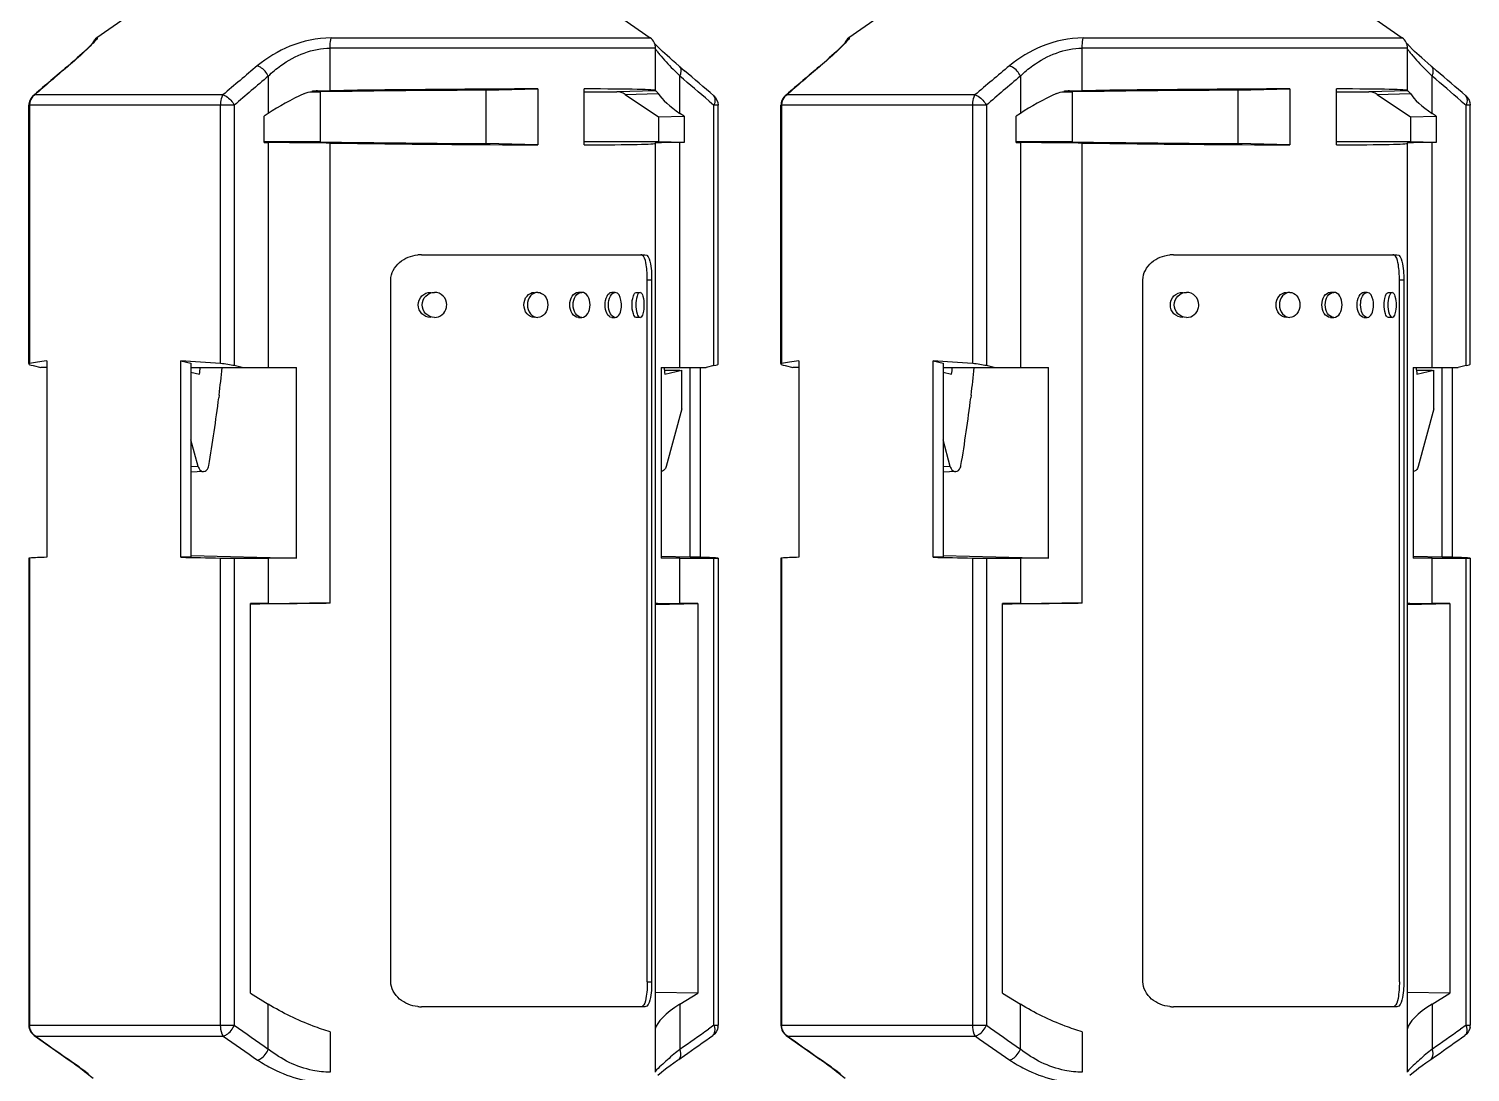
# Model space of a CAD drawing. Header units: millimetres. Extents: x 10297564 to 11610295, y -9287743 to -8409454.
# Drawn here: x 10527865 to 10529019, y -9104071 to -9103235 of the extents above; entities that cross this region are included whole.
import ezdxf

# ---------------------------------------------------------------- set-up
doc = ezdxf.new("R2010")
doc.units = ezdxf.units.MM
doc.header["$LTSCALE"] = 100
doc.layers.add('-0', color=7, linetype='Continuous')

# ---------------------------------------------------------------- blocks, each defined once
blk = doc.blocks.new('인버터 외형도')
at = {"layer": '-0', "linetype": 'Continuous'}
for p, q in [((119359.36, 33751.12), (119416.35, 33711.22)), ((119810.83, 33751.12), (119867.82, 33711.22)), ((119101.21, 33723.15), (119084.17, 33711.22)), ((119552.68, 33723.15), (119535.64, 33711.22)), ((119084.17, 33711.22), (119084.37, 33711.22)), ((119224.75, 33711.22), (119416.35, 33711.22)), ((119535.64, 33711.22), (119535.84, 33711.22)), ((119676.22, 33711.22), (119867.82, 33711.22)), ((119082.4, 33708.95), (119081.73, 33708.17)), ((119419.56, 33705.05), (119224.26, 33705.05)), ((119224.26, 33679.56), (119224.26, 33705.05)), ((119419.56, 33679.67), (119419.56, 33705.05)), ((119422.59, 33704.31), (119420.62, 33706.25)), ((119533.87, 33708.95), (119533.2, 33708.17)), ((119871.03, 33705.05), (119675.73, 33705.05)), ((119675.73, 33679.56), (119675.73, 33705.05)), ((119871.03, 33679.67), (119871.03, 33705.05)), ((119874.06, 33704.31), (119872.09, 33706.25)), ((119066.47, 33694.04), (119067.16, 33694.45)), ((119066.84, 33694.35), (119066.47, 33694.04)), ((119066.55, 33693.93), (119067.16, 33694.45)), ((119434.05, 33694.04), (119437, 33691.54)), ((119517.94, 33694.04), (119518.63, 33694.45)), ((119518.31, 33694.35), (119517.94, 33694.04)), ((119518.02, 33693.93), (119518.63, 33694.45)), ((119885.52, 33694.04), (119888.47, 33691.54)), ((119187.12, 33688.28), (119187.12, 33665.93)), ((119434.24, 33665.93), (119434.24, 33688.28)), ((119638.59, 33688.28), (119638.59, 33665.93)), ((119885.71, 33665.93), (119885.71, 33688.28)), ((119046.69, 33677.12), (119045.96, 33676.49)), ((119045.96, 33676.49), (119046.82, 33676.97)), ((119159.84, 33676.97), (119046.81, 33676.97)), ((119212.25, 33678.87), (119218.24, 33678.87)), ((119216.69, 33679.46), (119217.08, 33679.47)), ((119216.69, 33679.46), (119217.08, 33679.47)), ((119218.24, 33678.87), (119218.24, 33648.78)), ((119317.72, 33679.83), (119348.86, 33680.63)), ((119317.72, 33679.83), (119317.72, 33647.82)), ((119348.86, 33680.63), (119348.86, 33647.02)), ((119376.82, 33647.02), (119376.82, 33680.63)), ((119376.82, 33678.87), (119396.38, 33678.87)), ((119419.57, 33679.47), (119396.38, 33678.87)), ((119401.38, 33677.29), (119421.23, 33677.79)), ((119401.38, 33677.29), (119421.39, 33663.82)), ((119419.35, 33679.56), (119419.3, 33679.53)), ((119419.56, 33679.67), (119419.35, 33679.56)), ((119498.16, 33677.12), (119497.43, 33676.49)), ((119497.43, 33676.49), (119498.29, 33676.97)), ((119611.31, 33676.97), (119498.28, 33676.97)), ((119663.72, 33678.87), (119669.71, 33678.87)), ((119668.16, 33679.46), (119668.55, 33679.47)), ((119668.16, 33679.46), (119668.55, 33679.47)), ((119669.71, 33678.87), (119669.71, 33648.78)), ((119769.19, 33679.83), (119800.33, 33680.63)), ((119769.19, 33679.83), (119769.19, 33647.82)), ((119800.33, 33680.63), (119800.33, 33647.02)), ((119828.29, 33647.02), (119828.29, 33680.63)), ((119828.29, 33678.87), (119847.85, 33678.87)), ((119871.04, 33679.47), (119847.85, 33678.87)), ((119852.85, 33677.29), (119872.7, 33677.79)), ((119852.85, 33677.29), (119872.86, 33663.82)), ((119870.82, 33679.56), (119870.77, 33679.53)), ((119871.03, 33679.67), (119870.82, 33679.56)), ((119166.7, 33670.81), (119043.37, 33670.81)), ((119043.37, 33515.68), (119043.37, 33670.81)), ((119043.77, 33670.81), (119043.77, 33515.68)), ((119158.5, 33515.68), (119158.5, 33670.81)), ((119166.7, 33670.81), (119166.7, 33514.46)), ((119451.79, 33673.29), (119454.66, 33670.81)), ((119457.15, 33670.81), (119454.66, 33670.81)), ((119454.66, 33514.46), (119454.66, 33670.81)), ((119457.15, 33515.45), (119457.15, 33670.81)), ((119618.17, 33670.81), (119494.84, 33670.81)), ((119494.84, 33515.68), (119494.84, 33670.81)), ((119495.24, 33670.81), (119495.24, 33515.68)), ((119609.97, 33515.68), (119609.97, 33670.81)), ((119618.17, 33670.81), (119618.17, 33514.46)), ((119903.26, 33673.29), (119906.13, 33670.81)), ((119908.62, 33670.81), (119906.13, 33670.81)), ((119906.13, 33514.46), (119906.13, 33670.81)), ((119908.62, 33515.45), (119908.62, 33670.81)), ((119187.12, 33665.93), (119184.57, 33664.22)), ((119184.57, 33648.38), (119184.57, 33664.22)), ((119421.39, 33663.82), (119436.79, 33664.22)), ((119421.39, 33663.82), (119421.39, 33648.78)), ((119436.79, 33664.22), (119434.24, 33665.93)), ((119436.79, 33664.22), (119436.79, 33648.38)), ((119638.59, 33665.93), (119636.04, 33664.22)), ((119636.04, 33648.38), (119636.04, 33664.22)), ((119872.86, 33663.82), (119888.26, 33664.22)), ((119872.86, 33663.82), (119872.86, 33648.78)), ((119888.26, 33664.22), (119885.71, 33665.93)), ((119888.26, 33664.22), (119888.26, 33648.38)), ((119218.24, 33648.78), (119184.57, 33648.78)), ((119184.57, 33648.38), (119187.12, 33648.38)), ((119187.12, 33648.38), (119187.12, 33513.33)), ((119224.26, 33371.97), (119224.26, 33648.09)), ((119348.86, 33647.02), (119317.72, 33647.82)), ((119421.39, 33648.78), (119376.82, 33648.78)), ((119419.3, 33648.12), (119419.35, 33648.09)), ((119419.35, 33648.09), (119419.56, 33647.98)), ((119419.56, 33090.29), (119419.56, 33647.98)), ((119436.79, 33648.38), (119421.39, 33648.78)), ((119436.79, 33648.38), (119434.24, 33648.38)), ((119434.24, 33513.33), (119434.24, 33648.38)), ((119669.71, 33648.78), (119636.04, 33648.78)), ((119636.04, 33648.38), (119638.59, 33648.38)), ((119638.59, 33648.38), (119638.59, 33513.33)), ((119675.73, 33371.97), (119675.73, 33648.09)), ((119800.33, 33647.02), (119769.19, 33647.82)), ((119872.86, 33648.78), (119828.29, 33648.78)), ((119870.77, 33648.12), (119870.82, 33648.09)), ((119870.82, 33648.09), (119871.03, 33647.98)), ((119871.03, 33090.29), (119871.03, 33647.98)), ((119888.26, 33648.38), (119872.86, 33648.78)), ((119888.26, 33648.38), (119885.71, 33648.38)), ((119885.71, 33513.33), (119885.71, 33648.38)), ((119278.99, 33581.06), (119413.19, 33581.06)), ((119730.46, 33581.06), (119864.66, 33581.06)), ((119260.66, 33144.63), (119260.66, 33566.01)), ((119414.64, 33566.01), (119417.23, 33566.01)), ((119414.64, 33144.63), (119414.64, 33566.01)), ((119417.23, 33566.01), (119417.23, 33144.63)), ((119712.13, 33144.63), (119712.13, 33566.01)), ((119866.11, 33566.01), (119868.7, 33566.01)), ((119866.11, 33144.63), (119866.11, 33566.01)), ((119868.7, 33566.01), (119868.7, 33144.63)), ((119375.3, 33558.48), (119373.28, 33558.48)), ((119395.38, 33558.48), (119393.27, 33558.48)), ((119408.03, 33558.48), (119410.34, 33558.48)), ((119826.77, 33558.48), (119824.75, 33558.48)), ((119846.85, 33558.48), (119844.74, 33558.48)), ((119859.5, 33558.48), (119861.81, 33558.48)), ((119373.28, 33543.43), (119375.3, 33543.43)), ((119393.27, 33543.43), (119395.38, 33543.43)), ((119410.34, 33543.43), (119408.03, 33543.43)), ((119824.75, 33543.43), (119826.77, 33543.43)), ((119844.74, 33543.43), (119846.85, 33543.43)), ((119861.81, 33543.43), (119859.5, 33543.43)), ((119043.77, 33515.68), (119043.37, 33515.45)), ((119045.86, 33514.46), (119050.61, 33513.33)), ((119054.11, 33513.33), (119050.61, 33513.33)), ((119054.11, 33517.28), (119054.11, 33399.42)), ((119134.67, 33517.28), (119140.68, 33515.86)), ((119134.67, 33399.42), (119134.67, 33517.28)), ((119140.68, 33515.86), (119140.68, 33399.42)), ((119140.68, 33513.34), (119203.97, 33513.33)), ((119171.44, 33513.33), (119166.7, 33514.46)), ((119203.97, 33398.82), (119203.97, 33513.33)), ((119422.95, 33513.33), (119449.91, 33513.33)), ((119422.95, 33513.33), (119422.95, 33398.82)), ((119424.88, 33511.7), (119434.24, 33511.7)), ((119425.17, 33509.28), (119435.36, 33511.7)), ((119435.36, 33488.53), (119435.36, 33511.7)), ((119440.4, 33399.42), (119440.4, 33513.33)), ((119446.41, 33513.33), (119446.41, 33399.42)), ((119454.66, 33514.46), (119449.91, 33513.33)), ((119495.24, 33515.68), (119494.84, 33515.45)), ((119497.33, 33514.46), (119502.08, 33513.33)), ((119505.58, 33513.33), (119502.08, 33513.33)), ((119505.58, 33517.28), (119505.58, 33399.42)), ((119586.14, 33517.28), (119592.15, 33515.86)), ((119586.14, 33399.42), (119586.14, 33517.28)), ((119592.15, 33515.86), (119592.15, 33399.42)), ((119592.15, 33513.34), (119655.44, 33513.33)), ((119622.91, 33513.33), (119618.17, 33514.46)), ((119655.44, 33398.82), (119655.44, 33513.33)), ((119874.42, 33513.33), (119901.38, 33513.33)), ((119874.42, 33513.33), (119874.42, 33398.82)), ((119876.35, 33511.7), (119885.71, 33511.7)), ((119876.64, 33509.28), (119886.83, 33511.7)), ((119886.83, 33488.53), (119886.83, 33511.7)), ((119891.87, 33399.42), (119891.87, 33513.33)), ((119897.88, 33513.33), (119897.88, 33399.42)), ((119906.13, 33514.46), (119901.38, 33513.33)), ((119140.68, 33510.5), (119145.84, 33509.28)), ((119592.15, 33510.5), (119597.31, 33509.28)), ((119157.54, 33496.73), (119157.36, 33495.22)), ((119609.01, 33496.73), (119608.83, 33495.22)), ((119435.36, 33488.53), (119425.99, 33453.87)), ((119886.83, 33488.53), (119877.46, 33453.87)), ((119145.02, 33453.87), (119140.68, 33469.92)), ((119596.49, 33453.87), (119592.15, 33469.92)), ((119145.02, 33453.87), (119140.68, 33453.67)), ((119148.29, 33450.9), (119140.68, 33450.55)), ((119596.49, 33453.87), (119592.15, 33453.67)), ((119599.76, 33450.9), (119592.15, 33450.55)), ((119043.77, 33398.97), (119043.37, 33398.93)), ((119043.37, 33398.93), (119043.37, 33118.53)), ((119043.77, 33398.97), (119043.77, 33118.53)), ((119140.68, 33399.42), (119134.67, 33399.42)), ((119140.7, 33400.44), (119203.97, 33398.82)), ((119158.5, 33118.53), (119158.5, 33398.97)), ((119166.7, 33398.89), (119187.12, 33398.89)), ((119166.7, 33398.89), (119166.7, 33118.53)), ((119187.12, 33398.89), (119187.12, 33371.68)), ((119440.4, 33399.42), (119422.98, 33399.87)), ((119434.24, 33398.89), (119454.66, 33398.89)), ((119434.24, 33371.68), (119434.24, 33398.89)), ((119446.41, 33399.42), (119440.4, 33399.42)), ((119454.66, 33118.53), (119454.66, 33398.89)), ((119457.15, 33398.93), (119456.75, 33398.97)), ((119457.15, 33398.93), (119457.15, 33118.53)), ((119495.24, 33398.97), (119494.84, 33398.93)), ((119494.84, 33398.93), (119494.84, 33118.53)), ((119495.24, 33398.97), (119495.24, 33118.53)), ((119592.15, 33399.42), (119586.14, 33399.42)), ((119592.17, 33400.44), (119655.44, 33398.82)), ((119609.97, 33118.53), (119609.97, 33398.97)), ((119618.17, 33398.89), (119638.59, 33398.89)), ((119618.17, 33398.89), (119618.17, 33118.53)), ((119638.59, 33398.89), (119638.59, 33371.68)), ((119891.87, 33399.42), (119874.45, 33399.87)), ((119885.71, 33398.89), (119906.13, 33398.89)), ((119885.71, 33371.68), (119885.71, 33398.89)), ((119897.88, 33399.42), (119891.87, 33399.42)), ((119906.13, 33118.53), (119906.13, 33398.89)), ((119908.62, 33398.93), (119908.21, 33398.97)), ((119908.62, 33398.93), (119908.62, 33118.53)), ((119187.12, 33371.68), (119176.47, 33371.68)), ((119176.47, 33137.78), (119176.47, 33371.68)), ((119419.56, 33371.03), (119444.89, 33371.68)), ((119444.89, 33371.68), (119434.24, 33371.68)), ((119444.89, 33371.68), (119444.89, 33137.78)), ((119638.59, 33371.68), (119627.94, 33371.68)), ((119627.94, 33137.78), (119627.94, 33371.68)), ((119871.03, 33371.03), (119896.35, 33371.68)), ((119896.35, 33371.68), (119885.71, 33371.68)), ((119896.35, 33371.68), (119896.35, 33137.78)), ((119414.64, 33144.63), (119417.23, 33144.63)), ((119176.47, 33137.78), (119187.12, 33131.1)), ((119187.12, 33104.12), (119187.12, 33131.1)), ((119444.89, 33137.78), (119419.56, 33138.19)), ((119434.24, 33131.1), (119444.89, 33137.78)), ((119434.24, 33131.1), (119434.24, 33104.12)), ((119627.94, 33137.78), (119638.59, 33131.1)), ((119638.59, 33104.12), (119638.59, 33131.1)), ((119896.35, 33137.78), (119871.03, 33138.19)), ((119885.71, 33131.1), (119896.35, 33137.78)), ((119885.71, 33131.1), (119885.71, 33104.12)), ((119413.19, 33129.59), (119278.99, 33129.59)), ((119864.66, 33129.59), (119730.46, 33129.59)), ((119043.37, 33118.53), (119166.7, 33118.53)), ((119224.26, 33114.45), (119224.26, 33090.29)), ((119454.66, 33118.53), (119451.33, 33116.15)), ((119454.66, 33118.53), (119457.15, 33118.53)), ((119494.84, 33118.53), (119618.17, 33118.53)), ((119675.73, 33114.45), (119675.73, 33090.29)), ((119906.13, 33118.53), (119902.8, 33116.15)), ((119906.13, 33118.53), (119908.62, 33118.53)), ((119046.52, 33112.41), (119047.34, 33112.01)), ((119047.34, 33112.01), (119160.08, 33112.01)), ((119497.99, 33112.41), (119498.81, 33112.01)), ((119498.81, 33112.01), (119611.55, 33112.01)), ((119067.02, 33097.94), (119067.69, 33097.6)), ((119067.02, 33097.94), (119067.63, 33097.51)), ((119067.69, 33097.6), (119067.08, 33098.02)), ((119067.63, 33097.51), (119069.72, 33096.04)), ((119433.5, 33097.94), (119436.9, 33100.31)), ((119518.49, 33097.94), (119519.16, 33097.6)), ((119518.49, 33097.94), (119519.1, 33097.51)), ((119519.16, 33097.6), (119518.55, 33098.02)), ((119519.1, 33097.51), (119521.19, 33096.04)), ((119884.97, 33097.94), (119888.37, 33100.31)), ((119420.94, 33088.58), (119423.08, 33090.29)), ((119872.41, 33088.58), (119874.55, 33090.29))]:
    blk.add_line(p, q, dxfattribs=at)
for points in [[(119081.73, 33708.17), (119081.35, 33707.75), (119080.69, 33707.06), (119079.9, 33706.25), (119078.98, 33705.33), (119077.92, 33704.31), (119076.74, 33703.17), (119075.43, 33701.94), (119073.98, 33700.61), (119072.4, 33699.19), (119070.69, 33697.67)], [(119420.62, 33706.25), (119419.83, 33707.06), (119419.17, 33707.75), (119418.79, 33708.17)], [(119434.05, 33694.04), (119433.68, 33694.35), (119431.69, 33696.05), (119429.83, 33697.67), (119428.12, 33699.19), (119426.54, 33700.61), (119425.09, 33701.94), (119423.78, 33703.17), (119422.59, 33704.31)], [(119533.2, 33708.17), (119532.82, 33707.75), (119532.16, 33707.06), (119531.37, 33706.25), (119530.45, 33705.33), (119529.39, 33704.31), (119528.21, 33703.17), (119526.9, 33701.94), (119525.45, 33700.61), (119523.87, 33699.19), (119522.16, 33697.67)], [(119872.09, 33706.25), (119871.3, 33707.06), (119870.64, 33707.75), (119870.26, 33708.17)], [(119885.52, 33694.04), (119885.15, 33694.35), (119883.16, 33696.05), (119881.3, 33697.67), (119879.59, 33699.19), (119878.01, 33700.61), (119876.56, 33701.94), (119875.25, 33703.17), (119874.06, 33704.31)], [(119070.69, 33697.67), (119068.83, 33696.06), (119066.84, 33694.35)], [(119522.16, 33697.67), (119520.3, 33696.06), (119518.31, 33694.35)], [(119046.52, 33112.4), (119053.31, 33107.57), (119061.28, 33101.95), (119067.02, 33097.94)], [(119497.99, 33112.4), (119504.78, 33107.57), (119512.75, 33101.95), (119518.49, 33097.94)], [(119069.72, 33096.04), (119071.75, 33094.57), (119073.61, 33093.21), (119075.3, 33091.94), (119076.81, 33090.78), (119078.17, 33089.72), (119079.35, 33088.77), (119080.37, 33087.93), (119081.22, 33087.21), (119081.91, 33086.61)], [(119423.08, 33090.29), (119424.64, 33091.5), (119426.41, 33092.83), (119428.36, 33094.28), (119430.51, 33095.83), (119432.85, 33097.49), (119433.5, 33097.94)], [(119521.19, 33096.04), (119523.22, 33094.57), (119525.08, 33093.21), (119526.77, 33091.94), (119528.28, 33090.78), (119529.64, 33089.72), (119530.82, 33088.77), (119531.84, 33087.93), (119532.69, 33087.21), (119533.38, 33086.61)], [(119874.55, 33090.29), (119876.11, 33091.5), (119877.87, 33092.83), (119879.83, 33094.28), (119881.98, 33095.83), (119884.32, 33097.49), (119884.97, 33097.94)]]:
    blk.add_lwpolyline(points, dxfattribs=at)
for centre, radius, start, end in [((119088.48, 33705.05), 7.52, 124.99998, 155.19379), ((119412.04, 33705.05), 7.52, 0, 55.00002), ((119539.95, 33705.05), 7.52, 124.99998, 155.19379), ((119863.51, 33705.05), 7.52, 0, 55.00002), ((118981.49, 33804.97), 139.56, 314.38536, 314.98751), ((119088.72, 33705.01), 7.57, 143.37904, 150.20189), ((119432.96, 33804.97), 139.56, 314.38536, 314.98751), ((119540.19, 33705.01), 7.57, 143.37904, 150.20189), ((120382.89, 32134.8), 2040.63, 130.17362, 130.9044), ((120379.45, 32146.02), 2029.71, 130.30385, 131.03855), ((120384.36, 32250.42), 1880.03, 129.81721, 130.64186), ((120834.36, 32134.8), 2040.63, 130.17362, 130.9044), ((120830.92, 32146.02), 2029.71, 130.30385, 131.03855), ((120835.83, 32250.42), 1880.03, 129.81721, 130.64186), ((120491.87, 32142.83), 2022.57, 130.17284, 130.93431), ((119619.94, 33877.03), 264.78, 224.521, 225.46449), ((118124.02, 32136.44), 2030.98, 49.17457, 49.8258), ((118114, 32130.62), 2046.17, 49.06858, 49.71609), ((120943.34, 32142.83), 2022.57, 130.17284, 130.93431), ((120071.41, 33877.03), 264.78, 224.521, 225.46449), ((118575.49, 32136.44), 2030.98, 49.17457, 49.8258), ((118565.47, 32130.62), 2046.17, 49.06858, 49.71609), ((119050.92, 33670.78), 7.56, 137.94013, 145.80278), ((119050.89, 33670.81), 7.52, 130.95274, 137.95974), ((119217.01, 33657.83), 21.63, 97.72896, 100.14557), ((119217.16, 33656.79), 22.67, 95.9316, 97.73291), ((119217.32, 33655.03), 24.44, 91.48613, 95.89759), ((119502.39, 33670.78), 7.56, 137.94013, 145.80278), ((119502.36, 33670.81), 7.52, 130.95274, 137.95974), ((119668.48, 33657.83), 21.63, 97.72896, 100.14557), ((119668.62, 33656.79), 22.67, 95.9316, 97.73291), ((119668.79, 33655.03), 24.44, 91.48613, 95.89759), ((119051.78, 33670.8), 8.01, 162.75148, 179.91301), ((119050.88, 33670.82), 7.51, 145.83108, 154.64586), ((119503.25, 33670.8), 8.01, 162.75148, 179.91301), ((119502.35, 33670.82), 7.51, 145.83108, 154.64586), ((119278.99, 33560.36), 20.69, 90.01779, 96.05428), ((119730.46, 33560.36), 20.69, 90.01779, 96.05428), ((119286.54, 33550.96), 7.67, 348.41367, 359.96048), ((119738.01, 33550.96), 7.67, 348.41367, 359.96048), ((118748.77, 33558.09), 400.07, 352.99153, 353.5765), ((118168.64, 33617.5), 996.25, 353.03694, 353.99645), ((119822.52, 33558.13), 400.34, 186.42391, 187.0086), ((119200.24, 33558.09), 400.07, 352.99153, 353.5765), ((118620.11, 33617.5), 996.25, 353.03694, 353.99645), ((120273.99, 33558.13), 400.34, 186.42391, 187.0086), ((118177.66, 33616.35), 987.16, 350.55953, 352.95185), ((118629.13, 33616.35), 987.16, 350.55953, 352.95185), ((119278.99, 33150.31), 20.72, 263.99437, 269.98436), ((119730.46, 33150.31), 20.72, 263.99437, 269.98436), ((119050.9, 33118.53), 7.54, 179.98566, 210.12935), ((119051.56, 33118.49), 7.78, 198.20092, 208.3383), ((120314.01, 34722.94), 1972.43, 234.43165, 235.15773), ((118298.01, 34736.21), 1988.65, 304.8449, 305.44729), ((119449.61, 33118.53), 7.54, 350.95274, 0.01408), ((119502.37, 33118.53), 7.54, 179.98566, 210.12935), ((119503.03, 33118.49), 7.78, 198.20092, 208.3383), ((120765.48, 34722.94), 1972.43, 234.43165, 235.15773), ((118749.48, 34736.21), 1988.65, 304.8449, 305.44729), ((119901.08, 33118.53), 7.54, 350.95274, 0.01408), ((120201.89, 34721.43), 1980.72, 234.3454, 235.04535), ((120226.58, 34616.75), 1844.36, 234.67238, 235.45406), ((118298.24, 34728.78), 1987.08, 304.96192, 305.56598), ((120653.36, 34721.43), 1980.72, 234.3454, 235.04535), ((120678.05, 34616.75), 1844.36, 234.67238, 235.45406), ((118749.71, 34728.78), 1987.08, 304.96192, 305.56598), ((119584.64, 32918.73), 238.72, 129.05184, 130.19686), ((120036.1, 32918.73), 238.72, 129.05184, 130.19686)]:
    blk.add_arc(centre, radius, start, end, dxfattribs=at)
for centre, major_axis, ratio, start_param, end_param in [((119217.33, 33667.11), (44.85, 19.08), 0.270365, 1.644981, 2.189344), ((119217.33, 33680.06), (45.15, 0.53), 0.01297, -1.576436, -1.416778), ((119250.26, 33677.69), (124.15, 1.45), 0.01297, 0.996205, 1.831472), ((119250.26, 33677.69), (169.3, 1.98), 0.01297, 0.948948, 1.724815), ((119250.26, 33677.69), (169.3, 1.98), 0.01297, -0.000152, 0.726266), ((119396.37, 33663.82), (0.01, 15.05), 0.743145, -0.463211, 0.000376), ((119464.45, 33680.06), (45.15, 0.53), 0.01297, -3.042097, -3.031536), ((119464.45, 33667.11), (44.81, -17.82), 0.310322, -2.725388, -2.181025), ((119668.8, 33667.11), (44.85, 19.08), 0.270365, 1.644981, 2.189344), ((119668.8, 33680.06), (45.15, 0.53), 0.01297, -1.576436, -1.416778), ((119701.73, 33677.69), (124.15, 1.45), 0.01297, 0.996205, 1.831472), ((119701.73, 33677.69), (169.3, 1.98), 0.01297, 0.948948, 1.724815), ((119701.73, 33677.69), (169.3, 1.98), 0.01297, -0.000152, 0.726266), ((119847.84, 33663.82), (0.01, 15.05), 0.743145, -0.463211, 0.000376), ((119915.92, 33680.06), (45.15, 0.53), 0.01297, -3.042097, -3.031536), ((119915.92, 33667.11), (44.81, -17.82), 0.310322, -2.725388, -2.181025), ((119217.33, 33647.59), (45.15, -0.53), 0.01297, 1.416778, 2.303986), ((119250.26, 33649.96), (124.15, -1.45), 0.01297, -1.831472, -0.996205), ((119250.26, 33649.96), (169.3, -1.98), 0.01297, -1.724815, -0.948948), ((119250.26, 33649.96), (169.3, -1.98), 0.01297, -0.726266, 0.000152), ((119464.45, 33647.59), (45.15, -0.53), 0.01297, 8.587171, 9.42493), ((119668.8, 33647.59), (45.15, -0.53), 0.01297, 1.416778, 2.303986), ((119701.73, 33649.96), (124.15, -1.45), 0.01297, -1.831472, -0.996205), ((119701.73, 33649.96), (169.3, -1.98), 0.01297, -1.724815, -0.948948), ((119701.73, 33649.96), (169.3, -1.98), 0.01297, -0.726266, 0.000152), ((119915.92, 33647.59), (45.15, -0.53), 0.01297, 8.587171, 9.42493), ((119050.89, 33514.46), (7.52, -1), 0.115967, 3.156999, 3.994756), ((119250.26, 33480.3), (218.18, -28.99), 0.115967, 2.703446, 2.827696), ((119250.26, 33480.3), (218.18, -28.99), 0.115967, 2.020223, 2.144473), ((119161.66, 33514.46), (7.52, -1), 0.115967, 0.853164, 2.020223), ((119449.62, 33514.46), (7.52, 1), 0.115967, -0.853164, -0.015407), ((119502.36, 33514.46), (7.52, -1), 0.115967, 3.156999, 3.994756), ((119701.73, 33480.3), (218.18, -28.99), 0.115967, 2.703446, 2.827696), ((119701.73, 33480.3), (218.18, -28.99), 0.115967, 2.020223, 2.144473), ((119613.13, 33514.46), (7.52, -1), 0.115967, 0.853164, 2.020223), ((119901.09, 33514.46), (7.52, 1), 0.115967, -0.853164, -0.015407), ((119250.26, 33400.47), (218.21, 2.55), 0.01297, 2.687889, 2.812139), ((119250.26, 33400.47), (218.21, -2.55), 0.01297, -2.128916, -2.004666), ((119161.66, 33399.02), (7.52, -0.09), 0.01297, -2.004666, -0.837607), ((119217.33, 33398.1), (45.15, -0.53), 0.01297, 1.871369, 2.303986), ((119464.45, 33398.1), (45.15, -0.53), 0.01297, 2.303986, 2.736603), ((119250.26, 33400.47), (218.21, -2.55), 0.01297, 0.329453, 0.453703), ((119449.62, 33399.02), (7.52, -0.09), 0.01297, -0.837607, 0.000151), ((119701.73, 33400.47), (218.21, 2.55), 0.01297, 2.687889, 2.812139), ((119701.73, 33400.47), (218.21, -2.55), 0.01297, -2.128916, -2.004666), ((119613.13, 33399.02), (7.52, -0.09), 0.01297, -2.004666, -0.837607), ((119668.8, 33398.1), (45.15, -0.53), 0.01297, 1.871369, 2.303986), ((119915.92, 33398.1), (45.15, -0.53), 0.01297, 2.303986, 2.736603), ((119701.73, 33400.47), (218.21, -2.55), 0.01297, 0.329453, 0.453703), ((119901.09, 33399.02), (7.52, -0.09), 0.01297, -0.837607, 0.000151), ((119250.26, 33370.11), (169.3, 1.98), 0.01297, 1.724815, 2.022101), ((119217.33, 33372.47), (45.15, 0.53), 0.01297, -2.303986, -1.416778), ((119464.45, 33372.47), (45.15, 0.53), 0.01297, -3.074724, -2.303986), ((119701.73, 33370.11), (169.3, 1.98), 0.01297, 1.724815, 2.022101), ((119668.8, 33372.47), (45.15, 0.53), 0.01297, -2.303986, -1.416778), ((119915.92, 33372.47), (45.15, 0.53), 0.01297, -3.074724, -2.303986), ((119464.45, 33130.23), (44.89, 16.55), 0.290595, 2.197128, 2.964601), ((119915.92, 33130.23), (44.89, 16.55), 0.290595, 2.197128, 2.964601)]:
    blk.add_ellipse(centre, major_axis=major_axis, ratio=ratio, start_param=start_param, end_param=end_param, dxfattribs=at)
for points, knots in [([(119084.37, 33711.22), (119084.48, 33711.21), (119084.09, 33710.4), (119082.93, 33709.31), (119081.33, 33707.45), (119080.15, 33706.27)], [0, 0, 0, 0, 0.052363, 0.238674, 1, 1, 1, 1]), ([(119224.75, 33711.22), (119216.38, 33711.2), (119200.24, 33707.77), (119186.46, 33699.2), (119180.5, 33694.45)], [0, 0, 0, 0, 0.5235, 1, 1, 1, 1]), ([(119224.26, 33705.05), (119224.26, 33705.62), (119224.31, 33707.68), (119224.43, 33709.76), (119224.75, 33711.22)], [0, 0, 0, 0, 0.276224, 1, 1, 1, 1]), ([(119535.84, 33711.22), (119535.95, 33711.21), (119535.56, 33710.4), (119534.4, 33709.31), (119532.8, 33707.45), (119531.62, 33706.27)], [0, 0, 0, 0, 0.052363, 0.238674, 1, 1, 1, 1]), ([(119676.22, 33711.22), (119667.85, 33711.2), (119651.71, 33707.77), (119637.93, 33699.2), (119631.97, 33694.45)], [0, 0, 0, 0, 0.5235, 1, 1, 1, 1]), ([(119675.73, 33705.05), (119675.73, 33705.62), (119675.77, 33707.68), (119675.9, 33709.76), (119676.22, 33711.22)], [0, 0, 0, 0, 0.276224, 1, 1, 1, 1]), ([(119079.11, 33705.24), (119078.29, 33704.44), (119074.42, 33700.73), (119070.37, 33697.19), (119067.16, 33694.45)], [0, 0, 0, 0, 0.212642, 1, 1, 1, 1]), ([(119187.12, 33688.28), (119189.45, 33690.58), (119199.89, 33699.46), (119213.78, 33705.05), (119224.26, 33705.05)], [0, 0, 0, 0, 0.237832, 1, 1, 1, 1]), ([(119419.59, 33704.41), (119419.67, 33704.28), (119420.16, 33703.58), (119420.69, 33702.91), (119421.13, 33702.37)], [0, 0, 0, 0, 0.182806, 1, 1, 1, 1]), ([(119421.13, 33702.37), (119421.72, 33701.63), (119424.93, 33697.85), (119428.33, 33694.23), (119431.15, 33691.37)], [0, 0, 0, 0, 0.189697, 1, 1, 1, 1]), ([(119530.58, 33705.24), (119529.76, 33704.44), (119525.89, 33700.73), (119521.84, 33697.19), (119518.63, 33694.45)], [0, 0, 0, 0, 0.212642, 1, 1, 1, 1]), ([(119638.59, 33688.28), (119640.92, 33690.58), (119651.36, 33699.46), (119665.25, 33705.05), (119675.73, 33705.05)], [0, 0, 0, 0, 0.237832, 1, 1, 1, 1]), ([(119871.06, 33704.41), (119871.14, 33704.28), (119871.63, 33703.58), (119872.16, 33702.91), (119872.6, 33702.37)], [0, 0, 0, 0, 0.182806, 1, 1, 1, 1]), ([(119872.6, 33702.37), (119873.19, 33701.63), (119876.4, 33697.85), (119879.8, 33694.23), (119882.62, 33691.37)], [0, 0, 0, 0, 0.189697, 1, 1, 1, 1]), ([(119187.12, 33688.28), (119186.11, 33690.45), (119183.94, 33692.95), (119181.15, 33694.26), (119180.5, 33694.45)], [0, 0, 0, 0, 0.780104, 1, 1, 1, 1]), ([(119434.24, 33688.28), (119434.49, 33688.83), (119435.19, 33690.61), (119435.11, 33693.14), (119434.06, 33694.03)], [0, 0, 0, 0, 0.304166, 1, 1, 1, 1]), ([(119638.59, 33688.28), (119637.58, 33690.45), (119635.41, 33692.95), (119632.62, 33694.26), (119631.97, 33694.45)], [0, 0, 0, 0, 0.780104, 1, 1, 1, 1]), ([(119885.71, 33688.28), (119885.96, 33688.83), (119886.66, 33690.61), (119886.58, 33693.14), (119885.53, 33694.03)], [0, 0, 0, 0, 0.304166, 1, 1, 1, 1]), ([(119158.5, 33670.81), (119158.5, 33671.4), (119158.61, 33673.51), (119159.07, 33675.67), (119159.84, 33676.97)], [0, 0, 0, 0, 0.282248, 1, 1, 1, 1]), ([(119159.84, 33676.97), (119160.52, 33676.8), (119163.4, 33675.52), (119165.65, 33672.99), (119166.7, 33670.81)], [0, 0, 0, 0, 0.224942, 1, 1, 1, 1]), ([(119419.57, 33679.47), (119419.64, 33679.46), (119420.05, 33679.3), (119420.34, 33678.96), (119420.57, 33678.68)], [0, 0, 0, 0, 0.150118, 1, 1, 1, 1]), ([(119454.66, 33670.81), (119454.93, 33671.37), (119455.64, 33673.12), (119455.56, 33675.62), (119454.55, 33676.49)], [0, 0, 0, 0, 0.316344, 1, 1, 1, 1]), ([(119609.97, 33670.81), (119609.97, 33671.4), (119610.08, 33673.51), (119610.54, 33675.67), (119611.31, 33676.97)], [0, 0, 0, 0, 0.282248, 1, 1, 1, 1]), ([(119611.31, 33676.97), (119611.99, 33676.8), (119614.87, 33675.52), (119617.12, 33672.99), (119618.17, 33670.81)], [0, 0, 0, 0, 0.224942, 1, 1, 1, 1]), ([(119871.04, 33679.47), (119871.11, 33679.46), (119871.52, 33679.3), (119871.81, 33678.96), (119872.04, 33678.68)], [0, 0, 0, 0, 0.150118, 1, 1, 1, 1]), ([(119906.13, 33670.81), (119906.4, 33671.37), (119907.11, 33673.12), (119907.03, 33675.62), (119906.02, 33676.49)], [0, 0, 0, 0, 0.316344, 1, 1, 1, 1]), ([(119260.66, 33566.01), (119260.66, 33569.89), (119265.13, 33577.68), (119272.9, 33580.53), (119276.81, 33580.94)], [0, 0, 0, 0, 0.497288, 1, 1, 1, 1]), ([(119413.19, 33581.06), (119414.83, 33581.06), (119417.3, 33574.23), (119417.23, 33569.72), (119417.23, 33566.01)], [0, 0, 0, 0, 0.305985, 1, 1, 1, 1]), ([(119712.13, 33566.01), (119712.13, 33569.89), (119716.6, 33577.68), (119724.37, 33580.53), (119728.28, 33580.94)], [0, 0, 0, 0, 0.497288, 1, 1, 1, 1]), ([(119864.66, 33581.06), (119866.3, 33581.06), (119868.77, 33574.23), (119868.7, 33569.72), (119868.7, 33566.01)], [0, 0, 0, 0, 0.305985, 1, 1, 1, 1]), ([(119414.64, 33566.01), (119414.64, 33569.01), (119414.36, 33573.71), (119413.4, 33578.66), (119412.34, 33580.1)], [0, 0, 0, 0, 0.626461, 1, 1, 1, 1]), ([(119866.11, 33566.01), (119866.11, 33569.01), (119865.83, 33573.71), (119864.87, 33578.66), (119863.81, 33580.1)], [0, 0, 0, 0, 0.626461, 1, 1, 1, 1]), ([(119284.58, 33543.43), (119282.68, 33543.43), (119278.71, 33545.08), (119276.34, 33550.96), (119278.72, 33556.83), (119282.69, 33558.48), (119284.58, 33558.48)], [0, 0, 0, 0, 0.248368, 0.499996, 0.751627, 1, 1, 1, 1]), ([(119286.9, 33543.43), (119285.01, 33543.43), (119281.07, 33545.1), (119278.74, 33550.96), (119281.06, 33556.82), (119285.02, 33558.48), (119286.9, 33558.48)], [0, 0, 0, 0, 0.247967, 0.499812, 0.751801, 1, 1, 1, 1]), ([(119294.21, 33550.96), (119294.21, 33552.87), (119292.71, 33556.83), (119288.78, 33558.48), (119286.9, 33558.48)], [0, 0, 0, 0, 0.504749, 1, 1, 1, 1]), ([(119346.81, 33543.43), (119345.18, 33543.43), (119341.65, 33545.41), (119340, 33550.96), (119341.65, 33556.5), (119345.18, 33558.48), (119346.81, 33558.48)], [0, 0, 0, 0, 0.232746, 0.499972, 0.767201, 1, 1, 1, 1]), ([(119348.84, 33558.48), (119347.21, 33558.48), (119343.68, 33556.5), (119342.04, 33550.96), (119343.68, 33545.42), (119347.21, 33543.43), (119348.84, 33543.43)], [0, 0, 0, 0, 0.232601, 0.499976, 0.76734, 1, 1, 1, 1]), ([(119348.84, 33558.48), (119350.45, 33558.48), (119353.94, 33556.47), (119355.41, 33550.96), (119353.95, 33545.44), (119350.45, 33543.43), (119348.84, 33543.43)], [0, 0, 0, 0, 0.231123, 0.499901, 0.768786, 1, 1, 1, 1]), ([(119373.28, 33543.43), (119370.23, 33543.43), (119365.95, 33550.96), (119370.23, 33558.48), (119373.28, 33558.48)], [0, 0, 0, 0, 0.499966, 1, 1, 1, 1]), ([(119375.3, 33543.43), (119372.26, 33543.43), (119367.96, 33550.96), (119372.26, 33558.48), (119375.3, 33558.48)], [0, 0, 0, 0, 0.499873, 1, 1, 1, 1]), ([(119375.3, 33543.43), (119378.31, 33543.43), (119382.22, 33550.96), (119378.31, 33558.48), (119375.3, 33558.48)], [0, 0, 0, 0, 0.499972, 1, 1, 1, 1]), ([(119393.27, 33543.43), (119392.09, 33543.43), (119389.64, 33546.17), (119389.06, 33550.96), (119389.64, 33555.74), (119392.09, 33558.48), (119393.27, 33558.48)], [0, 0, 0, 0, 0.197043, 0.499833, 0.802821, 1, 1, 1, 1]), ([(119395.38, 33543.43), (119394.19, 33543.43), (119391.73, 33546.17), (119391.14, 33550.95), (119391.72, 33555.75), (119394.19, 33558.48), (119395.38, 33558.48)], [0, 0, 0, 0, 0.197673, 0.499776, 0.802163, 1, 1, 1, 1]), ([(119395.38, 33543.43), (119396.53, 33543.43), (119398.54, 33545.78), (119399.15, 33549.64), (119399.18, 33554.05), (119397.31, 33558.48), (119395.38, 33558.48)], [0, 0, 0, 0, 0.196719, 0.423255, 0.670588, 1, 1, 1, 1]), ([(119408.03, 33543.43), (119407.09, 33543.43), (119405.67, 33546.77), (119405.35, 33550.96), (119405.67, 33555.15), (119407.09, 33558.48), (119408.03, 33558.48)], [0, 0, 0, 0, 0.171799, 0.500072, 0.828291, 1, 1, 1, 1]), ([(119410.34, 33558.48), (119409.39, 33558.48), (119407.92, 33555.17), (119407.6, 33550.96), (119407.92, 33546.75), (119409.39, 33543.43), (119410.34, 33543.43)], [0, 0, 0, 0, 0.17302, 0.499814, 0.826731, 1, 1, 1, 1]), ([(119410.34, 33558.48), (119411.26, 33558.48), (119412.54, 33555.08), (119412.69, 33550.96), (119412.54, 33546.83), (119411.25, 33543.43), (119410.34, 33543.43)], [0, 0, 0, 0, 0.169737, 0.499908, 0.830342, 1, 1, 1, 1]), ([(119736.04, 33543.43), (119734.15, 33543.43), (119730.18, 33545.08), (119727.81, 33550.96), (119730.19, 33556.83), (119734.16, 33558.48), (119736.05, 33558.48)], [0, 0, 0, 0, 0.248368, 0.499996, 0.751627, 1, 1, 1, 1]), ([(119738.37, 33543.43), (119736.48, 33543.43), (119732.54, 33545.1), (119730.21, 33550.96), (119732.53, 33556.82), (119736.49, 33558.48), (119738.37, 33558.48)], [0, 0, 0, 0, 0.247967, 0.499812, 0.751801, 1, 1, 1, 1]), ([(119745.68, 33550.96), (119745.68, 33552.87), (119744.18, 33556.83), (119740.25, 33558.48), (119738.37, 33558.48)], [0, 0, 0, 0, 0.504749, 1, 1, 1, 1]), ([(119798.28, 33543.43), (119796.65, 33543.43), (119793.12, 33545.41), (119791.47, 33550.96), (119793.12, 33556.5), (119796.65, 33558.48), (119798.28, 33558.48)], [0, 0, 0, 0, 0.232746, 0.499972, 0.767201, 1, 1, 1, 1]), ([(119800.31, 33558.48), (119798.68, 33558.48), (119795.15, 33556.5), (119793.51, 33550.96), (119795.15, 33545.42), (119798.68, 33543.43), (119800.31, 33543.43)], [0, 0, 0, 0, 0.232601, 0.499976, 0.76734, 1, 1, 1, 1]), ([(119800.31, 33558.48), (119801.92, 33558.48), (119805.41, 33556.47), (119806.88, 33550.96), (119805.42, 33545.44), (119801.92, 33543.43), (119800.31, 33543.43)], [0, 0, 0, 0, 0.231123, 0.499901, 0.768786, 1, 1, 1, 1]), ([(119824.75, 33543.43), (119821.7, 33543.43), (119817.42, 33550.96), (119821.7, 33558.48), (119824.75, 33558.48)], [0, 0, 0, 0, 0.499966, 1, 1, 1, 1]), ([(119826.77, 33543.43), (119823.73, 33543.43), (119819.43, 33550.96), (119823.72, 33558.48), (119826.77, 33558.48)], [0, 0, 0, 0, 0.499873, 1, 1, 1, 1]), ([(119826.77, 33543.43), (119829.78, 33543.43), (119833.69, 33550.96), (119829.78, 33558.48), (119826.77, 33558.48)], [0, 0, 0, 0, 0.499972, 1, 1, 1, 1]), ([(119844.74, 33543.43), (119843.56, 33543.43), (119841.11, 33546.17), (119840.53, 33550.96), (119841.11, 33555.74), (119843.56, 33558.48), (119844.74, 33558.48)], [0, 0, 0, 0, 0.197043, 0.499833, 0.802821, 1, 1, 1, 1]), ([(119846.85, 33543.43), (119845.66, 33543.43), (119843.2, 33546.17), (119842.61, 33550.95), (119843.19, 33555.75), (119845.66, 33558.48), (119846.85, 33558.48)], [0, 0, 0, 0, 0.197673, 0.499776, 0.802163, 1, 1, 1, 1]), ([(119846.85, 33543.43), (119848, 33543.43), (119850.01, 33545.78), (119850.62, 33549.64), (119850.65, 33554.05), (119848.78, 33558.48), (119846.85, 33558.48)], [0, 0, 0, 0, 0.196719, 0.423255, 0.670588, 1, 1, 1, 1]), ([(119859.5, 33543.43), (119858.56, 33543.43), (119857.14, 33546.77), (119856.82, 33550.96), (119857.14, 33555.15), (119858.56, 33558.48), (119859.5, 33558.48)], [0, 0, 0, 0, 0.171799, 0.500072, 0.828291, 1, 1, 1, 1]), ([(119861.81, 33558.48), (119860.86, 33558.48), (119859.39, 33555.17), (119859.07, 33550.96), (119859.39, 33546.75), (119860.86, 33543.43), (119861.81, 33543.43)], [0, 0, 0, 0, 0.17302, 0.499814, 0.826731, 1, 1, 1, 1]), ([(119861.81, 33558.48), (119862.73, 33558.48), (119864.01, 33555.08), (119864.16, 33550.96), (119864.01, 33546.83), (119862.72, 33543.43), (119861.81, 33543.43)], [0, 0, 0, 0, 0.169737, 0.499908, 0.830342, 1, 1, 1, 1]), ([(119286.9, 33543.43), (119288.54, 33543.43), (119291.95, 33544.65), (119293.72, 33547.79), (119294.06, 33549.42)], [0, 0, 0, 0, 0.496088, 1, 1, 1, 1]), ([(119738.37, 33543.43), (119740.01, 33543.43), (119743.42, 33544.65), (119745.19, 33547.79), (119745.53, 33549.42)], [0, 0, 0, 0, 0.496088, 1, 1, 1, 1]), ([(119145.02, 33453.87), (119145.14, 33453.44), (119145.66, 33452.02), (119147.2, 33450.85), (119148.29, 33450.9)], [0, 0, 0, 0, 0.290467, 1, 1, 1, 1]), ([(119148.29, 33450.9), (119149.45, 33450.96), (119150.95, 33452.39), (119151.37, 33453.96), (119151.45, 33454.43)], [0, 0, 0, 0, 0.709394, 1, 1, 1, 1]), ([(119425.99, 33453.87), (119425.88, 33453.46), (119425.37, 33452.1), (119423.99, 33450.95), (119422.95, 33450.9)], [0, 0, 0, 0, 0.287634, 1, 1, 1, 1]), ([(119596.49, 33453.87), (119596.6, 33453.44), (119597.13, 33452.02), (119598.67, 33450.85), (119599.76, 33450.9)], [0, 0, 0, 0, 0.290467, 1, 1, 1, 1]), ([(119599.76, 33450.9), (119600.92, 33450.96), (119602.42, 33452.39), (119602.84, 33453.96), (119602.92, 33454.43)], [0, 0, 0, 0, 0.709394, 1, 1, 1, 1]), ([(119877.46, 33453.87), (119877.35, 33453.46), (119876.84, 33452.1), (119875.46, 33450.95), (119874.42, 33450.9)], [0, 0, 0, 0, 0.287634, 1, 1, 1, 1]), ([(119276.82, 33129.7), (119272.91, 33130.11), (119265.13, 33132.96), (119260.66, 33140.75), (119260.66, 33144.63)], [0, 0, 0, 0, 0.502891, 1, 1, 1, 1]), ([(119414.64, 33144.63), (119414.64, 33141.25), (119414.32, 33136.5), (119413.07, 33130.71), (119411.59, 33129.82)], [0, 0, 0, 0, 0.661888, 1, 1, 1, 1]), ([(119417.23, 33144.63), (119417.23, 33140.92), (119417.3, 33136.4), (119414.83, 33129.59), (119413.19, 33129.59)], [0, 0, 0, 0, 0.694228, 1, 1, 1, 1]), ([(119728.29, 33129.7), (119724.38, 33130.11), (119716.6, 33132.96), (119712.13, 33140.75), (119712.13, 33144.63)], [0, 0, 0, 0, 0.502891, 1, 1, 1, 1]), ([(119866.11, 33144.63), (119866.11, 33141.25), (119865.79, 33136.5), (119864.54, 33130.71), (119863.06, 33129.82)], [0, 0, 0, 0, 0.661888, 1, 1, 1, 1]), ([(119868.7, 33144.63), (119868.7, 33140.92), (119868.77, 33136.4), (119866.3, 33129.59), (119864.66, 33129.59)], [0, 0, 0, 0, 0.694228, 1, 1, 1, 1]), ([(119224.26, 33114.45), (119220.82, 33115.53), (119208, 33120.03), (119195.57, 33125.79), (119187.12, 33131.1)], [0, 0, 0, 0, 0.265541, 1, 1, 1, 1]), ([(119675.73, 33114.45), (119672.29, 33115.53), (119659.47, 33120.03), (119647.04, 33125.79), (119638.59, 33131.1)], [0, 0, 0, 0, 0.265541, 1, 1, 1, 1]), ([(119045.27, 33113.9), (119045.17, 33114.04), (119044.97, 33114.34), (119044.79, 33114.64), (119044.71, 33114.8)], [0, 0, 0, 0, 0.498845, 1, 1, 1, 1]), ([(119160.07, 33112.01), (119159.81, 33112.38), (119158.78, 33114.4), (119158.5, 33116.73), (119158.5, 33118.53)], [0, 0, 0, 0, 0.201349, 1, 1, 1, 1]), ([(119160.07, 33112.01), (119160.75, 33112.17), (119163.67, 33113.5), (119165.79, 33116.24), (119166.7, 33118.53)], [0, 0, 0, 0, 0.221062, 1, 1, 1, 1]), ([(119454, 33112.4), (119454.36, 33112.66), (119455.77, 33114.41), (119455.29, 33116.94), (119454.66, 33118.52)], [0, 0, 0, 0, 0.205473, 1, 1, 1, 1]), ([(119496.74, 33113.9), (119496.64, 33114.04), (119496.44, 33114.34), (119496.26, 33114.64), (119496.18, 33114.8)], [0, 0, 0, 0, 0.498845, 1, 1, 1, 1]), ([(119611.54, 33112.01), (119611.28, 33112.38), (119610.25, 33114.4), (119609.97, 33116.73), (119609.97, 33118.53)], [0, 0, 0, 0, 0.201349, 1, 1, 1, 1]), ([(119611.54, 33112.01), (119612.22, 33112.17), (119615.14, 33113.5), (119617.26, 33116.24), (119618.17, 33118.53)], [0, 0, 0, 0, 0.221062, 1, 1, 1, 1]), ([(119905.47, 33112.4), (119905.83, 33112.66), (119907.24, 33114.41), (119906.76, 33116.94), (119906.13, 33118.52)], [0, 0, 0, 0, 0.205473, 1, 1, 1, 1]), ([(119079.31, 33088.98), (119078.51, 33089.62), (119074.72, 33092.59), (119070.8, 33095.41), (119067.69, 33097.6)], [0, 0, 0, 0, 0.212061, 1, 1, 1, 1]), ([(119180.7, 33097.6), (119181.35, 33097.77), (119184.18, 33099.13), (119186.25, 33101.84), (119187.12, 33104.12)], [0, 0, 0, 0, 0.215519, 1, 1, 1, 1]), ([(119180.7, 33097.6), (119183.65, 33095.64), (119196.99, 33087.7), (119212.85, 33083.65), (119224.84, 33083.77)], [0, 0, 0, 0, 0.227807, 1, 1, 1, 1]), ([(119224.26, 33090.29), (119220.75, 33090.29), (119207.4, 33091.72), (119194.77, 33097.91), (119187.12, 33104.12)], [0, 0, 0, 0, 0.262712, 1, 1, 1, 1]), ([(119430.56, 33101.07), (119427.98, 33098.89), (119424.28, 33095.44), (119420.4, 33092.03), (119419.43, 33090.61)], [0, 0, 0, 0, 0.662169, 1, 1, 1, 1]), ([(119433.5, 33097.94), (119433.87, 33098.2), (119435.31, 33099.94), (119434.85, 33102.51), (119434.24, 33104.12)], [0, 0, 0, 0, 0.205102, 1, 1, 1, 1]), ([(119530.78, 33088.98), (119529.98, 33089.62), (119526.19, 33092.59), (119522.27, 33095.41), (119519.16, 33097.6)], [0, 0, 0, 0, 0.212061, 1, 1, 1, 1]), ([(119632.17, 33097.6), (119632.82, 33097.77), (119635.65, 33099.13), (119637.72, 33101.84), (119638.59, 33104.12)], [0, 0, 0, 0, 0.215519, 1, 1, 1, 1]), ([(119632.17, 33097.6), (119635.12, 33095.64), (119648.46, 33087.7), (119664.31, 33083.65), (119676.31, 33083.77)], [0, 0, 0, 0, 0.227807, 1, 1, 1, 1]), ([(119675.73, 33090.29), (119672.22, 33090.29), (119658.87, 33091.72), (119646.24, 33097.91), (119638.59, 33104.12)], [0, 0, 0, 0, 0.262712, 1, 1, 1, 1]), ([(119882.03, 33101.07), (119879.45, 33098.89), (119875.75, 33095.44), (119871.87, 33092.03), (119870.9, 33090.61)], [0, 0, 0, 0, 0.662169, 1, 1, 1, 1]), ([(119884.97, 33097.94), (119885.34, 33098.2), (119886.78, 33099.94), (119886.32, 33102.51), (119885.71, 33104.12)], [0, 0, 0, 0, 0.205102, 1, 1, 1, 1])]:
    blk.add_open_spline(points, degree=3, knots=knots, dxfattribs=at)
for points in [[(119082.64, 33709.53), (119083.12, 33710.17), (119083.71, 33710.76), (119084.37, 33711.22)], [(119534.11, 33709.53), (119534.59, 33710.17), (119535.18, 33710.76), (119535.84, 33711.22)], [(119046.82, 33676.97), (119046.19, 33676.51), (119045.63, 33675.94), (119045.18, 33675.3)], [(119208.86, 33677.79), (119210.24, 33678.41), (119211.71, 33678.85), (119213.2, 33679.11)], [(119420.57, 33678.68), (119420.81, 33678.4), (119421.03, 33678.1), (119421.23, 33677.79)], [(119454.55, 33676.49), (119456.13, 33675.13), (119457.15, 33672.89), (119457.15, 33670.8)], [(119498.29, 33676.97), (119497.66, 33676.51), (119497.1, 33675.94), (119496.65, 33675.3)], [(119660.33, 33677.79), (119661.71, 33678.41), (119663.18, 33678.85), (119664.67, 33679.11)], [(119872.04, 33678.68), (119872.28, 33678.4), (119872.5, 33678.1), (119872.7, 33677.79)], [(119906.02, 33676.49), (119907.6, 33675.13), (119908.62, 33672.89), (119908.62, 33670.8)], [(119044.1, 33674.03), (119043.62, 33673.04), (119043.37, 33671.91), (119043.37, 33670.8)], [(119045.18, 33675.3), (119044.73, 33674.65), (119044.37, 33673.93), (119044.13, 33673.17)], [(119495.56, 33674.03), (119495.09, 33673.04), (119494.84, 33671.91), (119494.84, 33670.8)], [(119496.65, 33675.3), (119496.2, 33674.65), (119495.84, 33673.93), (119495.6, 33673.17)], [(119412.34, 33580.1), (119411.98, 33580.59), (119411.4, 33581.06), (119410.8, 33581.06)], [(119863.81, 33580.1), (119863.45, 33580.59), (119862.87, 33581.06), (119862.27, 33581.06)], [(119044.17, 33116.06), (119043.91, 33116.85), (119043.77, 33117.69), (119043.77, 33118.53)], [(119044.39, 33114.75), (119044.92, 33113.83), (119045.66, 33113.02), (119046.52, 33112.41)], [(119047.34, 33112.01), (119046.53, 33112.47), (119045.83, 33113.15), (119045.27, 33113.9)], [(119457.06, 33117.34), (119456.75, 33115.43), (119455.58, 33113.53), (119454, 33112.4)], [(119495.64, 33116.06), (119495.38, 33116.85), (119495.24, 33117.69), (119495.24, 33118.53)], [(119495.86, 33114.75), (119496.39, 33113.83), (119497.13, 33113.02), (119497.99, 33112.41)], [(119498.81, 33112.01), (119498, 33112.47), (119497.3, 33113.15), (119496.74, 33113.9)], [(119908.53, 33117.34), (119908.22, 33115.43), (119907.05, 33113.53), (119905.47, 33112.4)]]:
    blk.add_open_spline(points, degree=3, dxfattribs=at)

msp = doc.modelspace()

# ---------------------------------------------------------------- block references
at = {"xscale": 1.333333333333333, "yscale": 1.333333333333333, "zscale": 1.333333333333333}
msp.add_blockref('인버터 외형도', (10369140.6, -9148191), dxfattribs=at)

doc.saveas('drawing.dxf')
